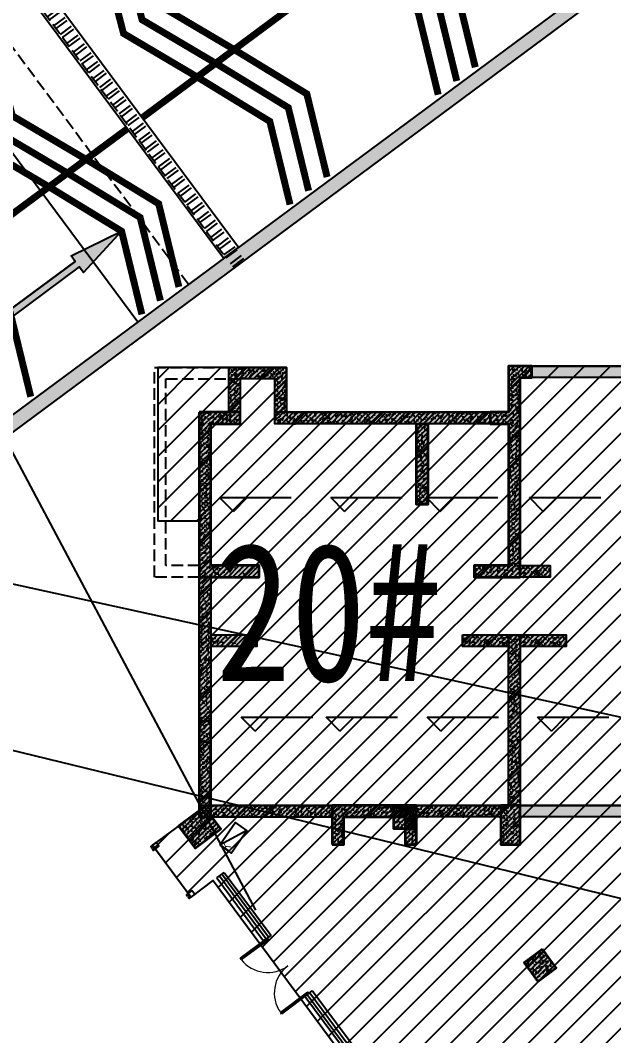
# Model space of a CAD drawing. Extents: x -1338203 to 1886333, y -783476 to 1038610.
# Drawn here: x 527922 to 540789, y 228924 to 250949 of the extents above; entities that cross this region are included whole.
import ezdxf
from ezdxf.enums import TextEntityAlignment as Align

# ---------------------------------------------------------------- set-up
doc = ezdxf.new("R2010")
doc.units = 0
doc.header["$LTSCALE"] = 1000
doc.header["$MEASUREMENT"] = 0
doc.linetypes.add('A-001-平面参照B1$0$A-001-平面参照B1$0$DASH', pattern=[0.35, 0.25, -0.1])
doc.linetypes.add('A-20-平面B1$0$DASH', pattern=[0.35, 0.25, -0.1])
doc.layers.add('A-001-主楼组合参照B1$0$0A-X-AREA', color=6, linetype='Continuous', plot=False)
doc.layers.add('AAD-A-PROOF', color=30, linetype='Continuous', plot=False)
for name, color, linetype in [('A-001-平面参照B1$0$$AUDIT-BAD-LAYER', 7, 'Continuous'), ('A-001-平面参照B1$0$0G-NOTE', 4, 'Continuous'), ('A-001-平面参照B1$0$A-001-平面参照B1$0$0A-DETL-DAS', 9, 'A-001-平面参照B1$0$A-001-平面参照B1$0$DASH'), ('A-001-平面参照B1$0$A-001-平面参照B1$0$A001-消防道路与扑救场地参照$0$0A-DETL-HATH', 8, 'Continuous'), ('A-001-平面参照B1$0$A-001-平面参照B1$0$A001-消防道路与扑救场地参照$0$A-001-平面B1$0$0A-P-ROOF-DRAN', 190, 'Continuous'), ('A-19-平面B1$0$0A-DETL-THREAD', 3, 'Continuous'), ('A-20-平面B1$0$0A-A-SYMB-ELEV', 150, 'Continuous'), ('A-20-平面B1$0$0A-O-EQPM', 215, 'Continuous'), ('A-20-平面B1$0$0A-S-WALL-FINI', 5, 'Continuous'), ('A-20-平面B1$0$0A-S-WALL-STONE', 30, 'Continuous'), ('A-20-平面B1$0$WALL', 254, 'Continuous'), ('A-20-平面B1$0$WINDOW', 4, 'Continuous'), ('S001地下一墙柱$0$S001地下一墙柱$0$0S-CW-HATCH', 251, 'Continuous'), ('S001地下一墙柱$0$S001地下一墙柱$0$0S-CW-HATCH-UP', 251, 'Continuous'), ('S001地下一墙柱$0$S001地下一墙柱$0$0S-CW-LINE', 72, 'Continuous'), ('S20柱墙B1_1$0$0S-CC-LINE', 52, 'Continuous'), ('S20柱墙B1_1$0$0S-CW-HATCH', 251, 'Continuous'), ('S20柱墙B1_1$0$0S-CW-HATCH-UP', 251, 'Continuous'), ('S20柱墙B1_1$0$0S-CW-LINE', 72, 'Continuous'), ('地面指向箭头', 7, 'Continuous'), ('坡道线', 7, 'Continuous')]:
    doc.layers.add(name, color=color, linetype=linetype)
doc.styles.add('A-001-平面参照B1$0$AAD-HT', font='simhei.ttf', dxfattribs={"width": 0.6})
doc.styles.add('A-20-平面B1$0$AAD-TXT', font='aad-txt.shx', dxfattribs={"width": 0.7, "bigfont": 'aad-hztxt.shx'})
pattern_1 = [(45, (-537701.02, -383122.39), (-53.033009, 53.033009), []), (50, (-537701.02, -383122.39), (215.178055, -18.82564), [22.5, -247.5]), (355, (-537701.02, -383122.39), (-41.6254, 225.65764), [18, -198]), (100.4514, (-537683.09, -383123.96), (173.552815, 206.83186), [19.12206, -210.34263]), (46.1842, (-537701.02, -383062.4), (320.17231, -49.6557), [33.75, -371.25]), (96.6356, (-537674.34, -383066.53), (280.39881, 292.23536), [28.68309, -315.5139]), (351.1842, (-537701.02, -383062.4), (280.39858, 292.23558), [27, -297]), (21, (-537671.02, -383077.39), (179.072116, -120.785667), [22.5, -247.5]), (326, (-537671.02, -383077.39), (72.9946, 217.54501), [18, -198]), (71.4514, (-537656.1, -383087.45), (252.06679, 96.75915), [19.12206, -210.34263]), (37.5, (-537701.02, -383122.39), (3.647957, 99.868156), [0, -195.6, 0, -201, 0, -198.75]), (7.5, (-537701.02, -383122.39), (78.920861, 118.323514), [0, -114.6, 0, -191.1, 0, -75.75]), (327.5, (-537767.92, -383122.39), (160.146731, -6.766462), [0, -75, 0, -234, 0, -310.5]), (317.5, (-537797.92, -383122.39), (174.95585, 30.031495), [0, -97.5, 0, -155.4, 0, -220.5])]
pattern_2 = [(45, (-3344258, -271025.844), (-53.0330086, 53.0330086), []), (50, (-3344258, -271025.84), (215.178055, -18.8256405), [22.5, -247.5]), (355, (-3344258, -271025.84), (-41.6254, 225.65764), [18, -198]), (100.4514, (-3344240.07, -271027.41), (173.552815, 206.831863), [19.122057, -210.342634]), (46.1842, (-3344258, -270965.84), (320.172315, -49.655704), [33.75, -371.25]), (96.6356, (-3344231.32, -270969.98), (280.398812, 292.23536), [28.683086, -315.5139]), (351.1842, (-3344258, -270965.84), (280.398584, 292.23558), [27, -297]), (21, (-3344228, -270980.84), (179.072116, -120.785667), [22.5, -247.5]), (326, (-3344228, -270980.84), (72.9946, 217.545014), [18, -198]), (71.4514, (-3344213.08, -270990.9), (252.066789, 96.759149), [19.122057, -210.342634]), (37.5, (-3344258, -271025.844), (3.6479566, 99.8681561), [0, -195.6, 0, -201, 0, -198.75]), (7.5, (-3344258, -271025.84), (78.9208612, 118.3235136), [0, -114.6, 0, -191.1, 0, -75.75]), (327.5, (-3344324.9, -271025.84), (160.1467309, -6.7664615), [0, -75, 0, -234, 0, -310.5]), (317.5, (-3344354.9, -271025.84), (174.955851, 30.0314947), [0, -97.5, 0, -155.4, 0, -220.5])]
pattern_3 = [(45, (-3550483.79, -272173.845), (-53.0330086, 53.0330086), []), (50, (-3550483.79, -272173.84), (215.178055, -18.8256405), [22.5, -247.5]), (355, (-3550483.79, -272173.84), (-41.6254, 225.65764), [18, -198]), (100.4514, (-3550465.86, -272175.41), (173.552815, 206.831863), [19.122057, -210.342634]), (46.1842, (-3550483.8, -272113.84), (320.172315, -49.655704), [33.75, -371.25]), (96.6356, (-3550457.1, -272117.98), (280.398812, 292.23536), [28.683086, -315.5139]), (351.1842, (-3550483.8, -272113.84), (280.398584, 292.23558), [27, -297]), (21, (-3550453.79, -272128.84), (179.072116, -120.785667), [22.5, -247.5]), (326, (-3550453.79, -272128.84), (72.9946, 217.545014), [18, -198]), (71.4514, (-3550438.86, -272138.9), (252.066789, 96.759149), [19.122057, -210.342634]), (37.5, (-3550483.79, -272173.845), (3.6479566, 99.8681561), [0, -195.6, 0, -201, 0, -198.75]), (7.5, (-3550483.79, -272173.84), (78.9208612, 118.3235136), [0, -114.6, 0, -191.1, 0, -75.75]), (327.5, (-3550550.69, -272173.845), (160.1467309, -6.7664615), [0, -75, 0, -234, 0, -310.5]), (317.5, (-3550580.69, -272173.84), (174.955851, 30.0314947), [0, -97.5, 0, -155.4, 0, -220.5])]
pattern_4 = [(45, (766365.37, 306889.07), (-280.633, 280.633), [])]

# ---------------------------------------------------------------- blocks, each defined once
blk = doc.blocks.new('A-001-平面参照B1')
at = {"layer": 'A-001-平面参照B1$0$A-001-平面参照B1$0$A001-消防道路与扑救场地参照$0$0A-DETL-HATH'}
h = blk.add_hatch(dxfattribs=at)
h.set_pattern_fill('ANSI32', color=256, scale=50, angle=351.5553)
h.set_pattern_definition([(36.55535, (-1032845.2, -724640.09), (-141.827026, 191.281495), []), (36.55535, (-1032734.16, -724656.57), (-141.827026, 191.281495), [])])
h.paths.add_polyline_path([(-238343, -55210), (-238102, -55031), (-233576, -61136), (-233817, -61315)])
at = {"layer": 'A-001-平面参照B1$0$$AUDIT-BAD-LAYER'}
blk.add_line((-240055, -56875), (-235897, -62482), dxfattribs=at)
at = {"layer": 'A-001-平面参照B1$0$A-001-平面参照B1$0$0A-DETL-DAS'}
for points in [[(-238155, -55463), (-233996, -61072)], [(-234799, -61668), (-238958, -56060)]]:
    blk.add_lwpolyline(points, dxfattribs=at)
at = {"layer": 'A-001-平面参照B1$0$A-001-平面参照B1$0$A001-消防道路与扑救场地参照$0$A-001-平面B1$0$0A-P-ROOF-DRAN'}
blk.add_lwpolyline([(-234036, -61102), (-238195, -55493), (-237874, -55254), (-233715, -60864)], close=True, dxfattribs=at)
at = {"layer": 'A-001-平面参照B1$0$0G-NOTE', "style": 'A-001-平面参照B1$0$AAD-HT', "width": 0.8}
blk.add_text('20#', height=3000, rotation=0, dxfattribs=at).set_placement((-234212, -68773), align=Align.MIDDLE_LEFT)
blk = doc.blocks.new('S20柱墙B1_1')
at = {"layer": 'S20柱墙B1_1$0$0S-CW-HATCH'}
h = blk.add_hatch(color=256, dxfattribs=at)
h.dxf.hatch_style = 1
h.paths.add_polyline_path([(-15660, 3490), (-15660, 4460), (-14410, 4460), (-14410, 3490), (-14660, 3490), (-14660, 4210), (-15410, 4210), (-15410, 3490)])
h = blk.add_hatch(color=256, dxfattribs=at)
h.dxf.hatch_style = 1
h.paths.add_polyline_path([(-9990, 3240), (-9590, 3240), (-9590, 160), (-10340, 160), (-10340, -90), (-9340, -90), (-9340, 3400), (-9340, 4240), (-9090, 4240), (-9090, 4490), (-9590, 4490), (-9590, 3490), (-9990, 3490)])
h = blk.add_hatch(color=256, dxfattribs=at)
h.dxf.hatch_style = 1
h.paths.add_polyline_path([(-9090, 4490), (-3500, 4490), (-3500, 4240), (-9090, 4240)])
h = blk.add_hatch(color=256, dxfattribs=at)
h.dxf.hatch_style = 1
h.paths.add_polyline_path([(-16300, 3490), (-16300, -90), (-15000, -90), (-15000, 160), (-16050, 160), (-16050, 3240), (-15410, 3240), (-15410, 3490)])
h = blk.add_hatch(color=256, dxfattribs=at)
h.dxf.hatch_style = 1
h.paths.add_polyline_path([(-14660, 3490), (-9990, 3490), (-9990, 3240), (-14660, 3240)])
h = blk.add_hatch(color=256, dxfattribs=at)
h.dxf.hatch_style = 1
h.paths.add_polyline_path([(-11590, 3240), (-11340, 3240), (-11340, 1490), (-11590, 1490)])
h = blk.add_hatch(color=256, dxfattribs=at)
h.dxf.hatch_style = 1
h.paths.add_polyline_path([(-9340, 160), (-8690, 160), (-8690, -90), (-9340, -90)])
h = blk.add_hatch(color=256, dxfattribs=at)
h.dxf.hatch_style = 1
h.paths.add_polyline_path([(-16300, -90), (-16050, -90), (-16050, -3210), (-16300, -3210)])
h = blk.add_hatch(color=256, dxfattribs=at)
h.dxf.hatch_style = 1
h.paths.add_polyline_path([(-16050, -1340), (-15050, -1340), (-15050, -1590), (-16050, -1590)])
h = blk.add_hatch(color=256, dxfattribs=at)
h.dxf.hatch_style = 1
h.paths.add_polyline_path([(-10590, -1340), (-9590, -1340), (-9590, -1590), (-10590, -1590)])
h = blk.add_hatch(color=256, dxfattribs=at)
h.dxf.hatch_style = 1
h.paths.add_polyline_path([(-9590, -1340), (-9340, -1340), (-9340, -5040), (-9590, -5040)])
h = blk.add_hatch(color=256, dxfattribs=at)
h.dxf.hatch_style = 1
h.paths.add_polyline_path([(-9340, -1340), (-8340, -1340), (-8340, -1590), (-9340, -1590)])
h = blk.add_hatch(color=256, dxfattribs=at)
h.dxf.hatch_style = 1
h.paths.add_polyline_path([(-16050, -5290), (-16050, -3210), (-16300, -3210), (-16300, -5290)])
h = blk.add_hatch(color=256, dxfattribs=at)
h.dxf.hatch_style = 1
h.paths.add_polyline_path([(-13415, -5040), (-16050, -5040), (-16050, -5290), (-13415, -5290)])
h = blk.add_hatch(color=256, dxfattribs=at)
h.dxf.hatch_style = 1
h.paths.add_polyline_path([(-13415, -5890), (-13165, -5890), (-13165, -5290), (-12500, -5290), (-11835, -5290), (-11835, -5890), (-11585, -5890), (-11585, -5040), (-12500, -5040), (-13415, -5040)])
h = blk.add_hatch(color=256, dxfattribs=at)
h.dxf.hatch_style = 1
h.paths.add_polyline_path([(-11585, -5040), (-12085, -5040), (-12085, -5540), (-11585, -5540)])
h = blk.add_hatch(color=256, dxfattribs=at)
h.dxf.hatch_style = 1
h.paths.add_polyline_path([(-11585, -5040), (-9760, -5040), (-9760, -5290), (-11585, -5290)])
h = blk.add_hatch(color=256, dxfattribs=at)
h.dxf.hatch_style = 1
h.paths.add_polyline_path([(-9340, -5040), (-9760, -5040), (-9760, -5890), (-9340, -5890)])
h = blk.add_hatch(color=256, dxfattribs=at)
h.dxf.hatch_style = 1
h.paths.add_polyline_path([(-9340, -5040), (-3840, -5040), (-3840, -5290), (-9340, -5290)])
h = blk.add_hatch(color=256, dxfattribs=at)
h.dxf.hatch_style = 1
h.paths.add_polyline_path([(-16186, -5070), (-16748, -5487), (-16391, -5969), (-15829, -5552)])
h = blk.add_hatch(color=256, dxfattribs=at)
h.dxf.hatch_style = 1
h.paths.add_polyline_path([(-8855, -8158), (-9256, -8456), (-8959, -8857), (-8557, -8560)])
at = {"layer": 'S20柱墙B1_1$0$0S-CW-HATCH-UP'}
h = blk.add_hatch(dxfattribs=at)
h.set_pattern_fill('钢筋混凝土', color=256, scale=30)
h.set_pattern_definition([(45, (-2635200.15, -271025.844), (-53.0330086, 53.0330086), []), (50, (-2635200.15, -271025.84), (215.178055, -18.82564), [22.5, -247.5]), (355, (-2635200.15, -271025.84), (-41.6254, 225.65764), [18, -198]), (100.4514, (-2635182.22, -271027.41), (173.552815, 206.831863), [19.122057, -210.342634]), (46.1842, (-2635200.15, -270965.84), (320.172315, -49.655704), [33.75, -371.25]), (96.6356, (-2635173.47, -270969.98), (280.39881, 292.23536), [28.683086, -315.5139]), (351.1842, (-2635200.15, -270965.84), (280.398584, 292.23558), [27, -297]), (21, (-2635170.15, -270980.84), (179.072116, -120.785667), [22.5, -247.5]), (326, (-2635170.15, -270980.84), (72.9946, 217.545014), [18, -198]), (71.4514, (-2635155.23, -270990.9), (252.066789, 96.759149), [19.122057, -210.342634]), (37.5, (-2635200.15, -271025.844), (3.6479566, 99.8681561), [0, -195.6, 0, -201, 0, -198.75]), (7.5, (-2635200.15, -271025.84), (78.9208612, 118.3235136), [0, -114.6, 0, -191.1, 0, -75.75]), (327.5, (-2635267.05, -271025.84), (160.1467309, -6.7664615), [0, -75, 0, -234, 0, -310.5]), (317.5, (-2635297.05, -271025.84), (174.955851, 30.031495), [0, -97.5, 0, -155.4, 0, -220.5])])
h.paths.add_polyline_path([(-15660, 3490), (-15660, 4460), (-14410, 4460), (-14410, 3490), (-14660, 3490), (-14660, 4210), (-15410, 4210), (-15410, 3490)])
h = blk.add_hatch(dxfattribs=at)
h.set_pattern_fill('钢筋混凝土', color=256, scale=30)
h.set_pattern_definition([(45, (-586835.16, -495521.72), (-53.0330086, 53.0330086), []), (50, (-586835.16, -495521.72), (215.178055, -18.82564), [22.5, -247.5]), (355, (-586835.16, -495521.72), (-41.6254, 225.65764), [18, -198]), (100.4514, (-586817.23, -495523.3), (173.552815, 206.83186), [19.12206, -210.342634]), (46.1842, (-586835.16, -495461.72), (320.17231, -49.6557), [33.75, -371.25]), (96.6356, (-586808.48, -495465.86), (280.39881, 292.23536), [28.68309, -315.5139]), (351.1842, (-586835.16, -495461.72), (280.39858, 292.23558), [27, -297]), (21, (-586805.16, -495476.72), (179.072116, -120.785667), [22.5, -247.5]), (326, (-586805.16, -495476.72), (72.9946, 217.545014), [18, -198]), (71.4514, (-586790.24, -495486.79), (252.06679, 96.75915), [19.12206, -210.342634]), (37.5, (-586835.16, -495521.72), (3.6479566, 99.868156), [0, -195.6, 0, -201, 0, -198.75]), (7.5, (-586835.16, -495521.72), (78.920861, 118.323514), [0, -114.6, 0, -191.1, 0, -75.75]), (327.5, (-586902.06, -495521.72), (160.146731, -6.7664615), [0, -75, 0, -234, 0, -310.5]), (317.5, (-586932.06, -495521.72), (174.95585, 30.031495), [0, -97.5, 0, -155.4, 0, -220.5])])
h.paths.add_polyline_path([(-9990, 3240), (-9590, 3240), (-9590, 160), (-10340, 160), (-10340, -90), (-9340, -90), (-9340, 3400), (-9340, 4240), (-9090, 4240), (-9090, 4490), (-9590, 4490), (-9590, 3490), (-9990, 3490)])
h = blk.add_hatch(dxfattribs=at)
h.set_pattern_fill('钢筋混凝土', color=256, scale=30)
h.set_pattern_definition(pattern_2)
h.paths.add_polyline_path([(-9090, 4490), (-3500, 4490), (-3500, 4240), (-9090, 4240)])
h = blk.add_hatch(dxfattribs=at)
h.set_pattern_fill('钢筋混凝土', color=256, scale=30)
h.set_pattern_definition(pattern_1)
h.paths.add_polyline_path([(-16300, 3490), (-16300, -90), (-15000, -90), (-15000, 160), (-16050, 160), (-16050, 3240), (-15410, 3240), (-15410, 3490)])
h = blk.add_hatch(dxfattribs=at)
h.set_pattern_fill('钢筋混凝土', color=256, scale=30)
h.set_pattern_definition(pattern_2)
h.paths.add_polyline_path([(-14660, 3490), (-9990, 3490), (-9990, 3240), (-14660, 3240)])
h = blk.add_hatch(dxfattribs=at)
h.set_pattern_fill('钢筋混凝土', color=256, scale=30)
h.set_pattern_definition([(45, (0, 0), (-53.033, 53.033), []), (50, (0, 0), (215.178, -18.8256), [22.5, -247.5]), (355, (0, 0), (-41.6254, 225.6576), [18, -198]), (100.4514, (17.93, -1.57), (173.5528, 206.832), [19.122, -210.3426]), (46.1842, (0, 60), (320.1723, -49.6557), [33.75, -371.25]), (96.6356, (26.68, 55.86), (280.399, 292.235), [28.683, -315.514]), (351.1842, (0, 60), (280.399, 292.236), [27, -297]), (21, (30, 45), (179.072, -120.7857), [22.5, -247.5]), (326, (30, 45), (72.9946, 217.545), [18, -198]), (71.4514, (44.92, 34.93), (252.0668, 96.759), [19.122, -210.3426]), (37.5, (0, 0), (3.64796, 99.86816), [0, -195.6, 0, -201, 0, -198.75]), (7.5, (0, 0), (78.9209, 118.3235), [0, -114.6, 0, -191.1, 0, -75.75]), (327.5, (-66.9, 0), (160.14673, -6.76646), [0, -75, 0, -234, 0, -310.5]), (317.5, (-96.9, 0), (174.9559, 30.0315), [0, -97.5, 0, -155.4, 0, -220.5])])
h.paths.add_polyline_path([(-11590, 3240), (-11340, 3240), (-11340, 1490), (-11590, 1490)])
h = blk.add_hatch(dxfattribs=at)
h.set_pattern_fill('钢筋混凝土', color=256, scale=30)
h.set_pattern_definition([(45, (-3342163.15, -265825.844), (-53.0330086, 53.0330086), []), (50, (-3342163.15, -265825.84), (215.178055, -18.8256405), [22.5, -247.5]), (355, (-3342163.15, -265825.84), (-41.6254, 225.65764), [18, -198]), (100.4514, (-3342145.22, -265827.41), (173.552815, 206.831863), [19.122057, -210.342634]), (46.1842, (-3342163.15, -265765.84), (320.172315, -49.655704), [33.75, -371.25]), (96.6356, (-3342136.47, -265769.98), (280.398812, 292.23536), [28.683086, -315.5139]), (351.1842, (-3342163.15, -265765.84), (280.398584, 292.23558), [27, -297]), (21, (-3342133.15, -265780.84), (179.072116, -120.785667), [22.5, -247.5]), (326, (-3342133.15, -265780.84), (72.9946, 217.545014), [18, -198]), (71.4514, (-3342118.23, -265790.9), (252.066789, 96.759149), [19.122057, -210.342634]), (37.5, (-3342163.15, -265825.844), (3.6479566, 99.8681561), [0, -195.6, 0, -201, 0, -198.75]), (7.5, (-3342163.15, -265825.84), (78.9208612, 118.3235136), [0, -114.6, 0, -191.1, 0, -75.75]), (327.5, (-3342230.05, -265825.84), (160.1467309, -6.7664615), [0, -75, 0, -234, 0, -310.5]), (317.5, (-3342260.05, -265825.84), (174.955851, 30.0314947), [0, -97.5, 0, -155.4, 0, -220.5])])
h.paths.add_polyline_path([(-9340, 160), (-8690, 160), (-8690, -90), (-9340, -90)])
h = blk.add_hatch(dxfattribs=at)
h.set_pattern_fill('钢筋混凝土', color=256, scale=30)
h.set_pattern_definition(pattern_2)
h.paths.add_polyline_path([(-16300, -90), (-16050, -90), (-16050, -3210), (-16300, -3210)])
h = blk.add_hatch(dxfattribs=at)
h.set_pattern_fill('钢筋混凝土', color=256, scale=30)
h.set_pattern_definition([(45, (-3348723, -267325.844), (-53.0330086, 53.0330086), []), (50, (-3348723, -267325.84), (215.178055, -18.8256405), [22.5, -247.5]), (355, (-3348723, -267325.84), (-41.6254, 225.65764), [18, -198]), (100.4514, (-3348705.07, -267327.41), (173.552815, 206.831863), [19.122057, -210.342634]), (46.1842, (-3348723, -267265.84), (320.172315, -49.655704), [33.75, -371.25]), (96.6356, (-3348696.32, -267269.98), (280.398812, 292.23536), [28.683086, -315.5139]), (351.1842, (-3348723, -267265.84), (280.398584, 292.23558), [27, -297]), (21, (-3348693, -267280.84), (179.072116, -120.785667), [22.5, -247.5]), (326, (-3348693, -267280.84), (72.9946, 217.545014), [18, -198]), (71.4514, (-3348678.08, -267290.9), (252.066789, 96.759149), [19.122057, -210.342634]), (37.5, (-3348723, -267325.844), (3.6479566, 99.8681561), [0, -195.6, 0, -201, 0, -198.75]), (7.5, (-3348723, -267325.84), (78.9208612, 118.3235136), [0, -114.6, 0, -191.1, 0, -75.75]), (327.5, (-3348789.9, -267325.84), (160.1467309, -6.7664615), [0, -75, 0, -234, 0, -310.5]), (317.5, (-3348819.9, -267325.84), (174.955851, 30.0314947), [0, -97.5, 0, -155.4, 0, -220.5])])
h.paths.add_polyline_path([(-16050, -1340), (-15050, -1340), (-15050, -1590), (-16050, -1590)])
h = blk.add_hatch(dxfattribs=at)
h.set_pattern_fill('钢筋混凝土', color=256, scale=30)
h.set_pattern_definition([(45, (-3343263, -267325.844), (-53.0330086, 53.0330086), []), (50, (-3343263, -267325.84), (215.178055, -18.8256405), [22.5, -247.5]), (355, (-3343263, -267325.84), (-41.6254, 225.65764), [18, -198]), (100.4514, (-3343245.07, -267327.41), (173.552815, 206.831863), [19.122057, -210.342634]), (46.1842, (-3343263, -267265.84), (320.172315, -49.655704), [33.75, -371.25]), (96.6356, (-3343236.32, -267269.98), (280.398812, 292.23536), [28.683086, -315.5139]), (351.1842, (-3343263, -267265.84), (280.398584, 292.23558), [27, -297]), (21, (-3343233, -267280.84), (179.072116, -120.785667), [22.5, -247.5]), (326, (-3343233, -267280.84), (72.9946, 217.545014), [18, -198]), (71.4514, (-3343218.08, -267290.9), (252.066789, 96.759149), [19.122057, -210.342634]), (37.5, (-3343263, -267325.844), (3.6479566, 99.8681561), [0, -195.6, 0, -201, 0, -198.75]), (7.5, (-3343263, -267325.84), (78.9208612, 118.3235136), [0, -114.6, 0, -191.1, 0, -75.75]), (327.5, (-3343329.9, -267325.84), (160.1467309, -6.7664615), [0, -75, 0, -234, 0, -310.5]), (317.5, (-3343359.9, -267325.84), (174.955851, 30.0314947), [0, -97.5, 0, -155.4, 0, -220.5])])
h.paths.add_polyline_path([(-10590, -1340), (-9590, -1340), (-9590, -1590), (-10590, -1590)])
h = blk.add_hatch(dxfattribs=at)
h.set_pattern_fill('钢筋混凝土', color=256, scale=30)
h.set_pattern_definition([(45, (-3550483.79, -272173.845), (-53.0330086, 53.0330086), []), (50, (-3550483.79, -272173.84), (215.178055, -18.8256405), [22.5, -247.5]), (355, (-3550483.79, -272173.84), (-41.6254, 225.65764), [18, -198]), (100.4514, (-3550465.86, -272175.41), (173.552815, 206.831863), [19.122057, -210.342634]), (46.1842, (-3550483.8, -272113.84), (320.172315, -49.655704), [33.75, -371.25]), (96.6356, (-3550457.1, -272117.98), (280.398812, 292.23536), [28.683086, -315.5139]), (351.1842, (-3550483.8, -272113.84), (280.398584, 292.23558), [27, -297]), (21, (-3550453.79, -272128.84), (179.072116, -120.785667), [22.5, -247.5]), (326, (-3550453.79, -272128.84), (72.9946, 217.545014), [18, -198]), (71.4514, (-3550438.86, -272138.9), (252.066789, 96.759149), [19.122057, -210.342634]), (37.5, (-3550483.79, -272173.845), (3.6479566, 99.8681561), [0, -195.6, 0, -201, 0, -198.75]), (7.5, (-3550483.79, -272173.84), (78.9208612, 118.3235136), [0, -114.6, 0, -191.1, 0, -75.75]), (327.5, (-3550550.69, -272173.845), (160.1467309, -6.7664615), [0, -75, 0, -234, 0, -310.5]), (317.5, (-3550580.69, -272173.84), (174.955851, 30.0314947), [0, -97.5, 0, -155.4, 0, -220.5])])
h.paths.add_polyline_path([(-9590, -1340), (-9340, -1340), (-9340, -5040), (-9590, -5040)])
h = blk.add_hatch(dxfattribs=at)
h.set_pattern_fill('钢筋混凝土', color=256, scale=30)
h.set_pattern_definition([(45, (-3342163.15, -267325.844), (-53.0330086, 53.0330086), []), (50, (-3342163.15, -267325.84), (215.178055, -18.8256405), [22.5, -247.5]), (355, (-3342163.15, -267325.84), (-41.6254, 225.65764), [18, -198]), (100.4514, (-3342145.22, -267327.41), (173.552815, 206.831863), [19.122057, -210.342634]), (46.1842, (-3342163.15, -267265.84), (320.172315, -49.655704), [33.75, -371.25]), (96.6356, (-3342136.47, -267269.98), (280.398812, 292.23536), [28.683086, -315.5139]), (351.1842, (-3342163.15, -267265.84), (280.398584, 292.23558), [27, -297]), (21, (-3342133.15, -267280.84), (179.072116, -120.785667), [22.5, -247.5]), (326, (-3342133.15, -267280.84), (72.9946, 217.545014), [18, -198]), (71.4514, (-3342118.23, -267290.9), (252.066789, 96.759149), [19.122057, -210.342634]), (37.5, (-3342163.15, -267325.844), (3.6479566, 99.8681561), [0, -195.6, 0, -201, 0, -198.75]), (7.5, (-3342163.15, -267325.84), (78.9208612, 118.3235136), [0, -114.6, 0, -191.1, 0, -75.75]), (327.5, (-3342230.05, -267325.84), (160.1467309, -6.7664615), [0, -75, 0, -234, 0, -310.5]), (317.5, (-3342260.05, -267325.84), (174.955851, 30.0314947), [0, -97.5, 0, -155.4, 0, -220.5])])
h.paths.add_polyline_path([(-9340, -1340), (-8340, -1340), (-8340, -1590), (-9340, -1590)])
h = blk.add_hatch(dxfattribs=at)
h.set_pattern_fill('钢筋混凝土', color=256, scale=30)
h.set_pattern_definition(pattern_1)
h.paths.add_polyline_path([(-16050, -5290), (-16050, -3210), (-16300, -3210), (-16300, -5290)])
h = blk.add_hatch(dxfattribs=at)
h.set_pattern_fill('钢筋混凝土', color=256, scale=30)
h.set_pattern_definition(pattern_2)
h.paths.add_polyline_path([(-13415, -5040), (-16050, -5040), (-16050, -5290), (-13415, -5290)])
h = blk.add_hatch(dxfattribs=at)
h.set_pattern_fill('钢筋混凝土', color=256, scale=30)
h.set_pattern_definition(pattern_1)
h.paths.add_polyline_path([(-13415, -5890), (-13165, -5890), (-13165, -5290), (-12500, -5290), (-11835, -5290), (-11835, -5890), (-11585, -5890), (-11585, -5040), (-12500, -5040), (-13415, -5040)])
h = blk.add_hatch(dxfattribs=at)
h.set_pattern_fill('钢筋混凝土', color=256, scale=30)
h.set_pattern_definition([(45, (-3550447.79, -272173.845), (-53.0330086, 53.0330086), []), (50, (-3550447.79, -272173.84), (215.178055, -18.8256405), [22.5, -247.5]), (355, (-3550447.79, -272173.84), (-41.6254, 225.65764), [18, -198]), (100.4514, (-3550429.86, -272175.41), (173.552815, 206.831863), [19.122057, -210.342634]), (46.1842, (-3550447.8, -272113.84), (320.172315, -49.655704), [33.75, -371.25]), (96.6356, (-3550421.1, -272117.98), (280.398812, 292.23536), [28.683086, -315.5139]), (351.1842, (-3550447.8, -272113.84), (280.398584, 292.23558), [27, -297]), (21, (-3550417.79, -272128.84), (179.072116, -120.785667), [22.5, -247.5]), (326, (-3550417.79, -272128.84), (72.9946, 217.545014), [18, -198]), (71.4514, (-3550402.86, -272138.9), (252.066789, 96.759149), [19.122057, -210.342634]), (37.5, (-3550447.79, -272173.845), (3.6479566, 99.8681561), [0, -195.6, 0, -201, 0, -198.75]), (7.5, (-3550447.79, -272173.84), (78.9208612, 118.3235136), [0, -114.6, 0, -191.1, 0, -75.75]), (327.5, (-3550514.69, -272173.845), (160.1467309, -6.7664615), [0, -75, 0, -234, 0, -310.5]), (317.5, (-3550544.69, -272173.84), (174.955851, 30.0314947), [0, -97.5, 0, -155.4, 0, -220.5])])
h.paths.add_polyline_path([(-11585, -5040), (-12085, -5040), (-12085, -5540), (-11585, -5540)])
h = blk.add_hatch(dxfattribs=at)
h.set_pattern_fill('钢筋混凝土', color=256, scale=30)
h.set_pattern_definition(pattern_2)
h.paths.add_polyline_path([(-11585, -5040), (-9760, -5040), (-9760, -5290), (-11585, -5290)])
h = blk.add_hatch(dxfattribs=at)
h.set_pattern_fill('钢筋混凝土', color=256, scale=30)
h.set_pattern_definition([(45, (0, 0), (-53.033, 53.033), []), (50, (0, 0), (215.178, -18.8256), [22.5, -247.5]), (355, (0, 0), (-41.6254, 225.6576), [18, -198]), (100.4514, (17.93, -1.57), (173.553, 206.832), [19.122, -210.3426]), (46.1842, (0, 60), (320.1723, -49.656), [33.75, -371.25]), (96.6356, (26.68, 55.86), (280.399, 292.235), [28.683, -315.514]), (351.1842, (0, 60), (280.399, 292.236), [27, -297]), (21, (30, 45), (179.072, -120.7857), [22.5, -247.5]), (326, (30, 45), (72.9946, 217.545), [18, -198]), (71.4514, (44.92, 34.93), (252.0668, 96.759), [19.122, -210.3426]), (37.5, (0, 0), (3.64796, 99.86816), [0, -195.6, 0, -201, 0, -198.75]), (7.5, (0, 0), (78.9209, 118.3235), [0, -114.6, 0, -191.1, 0, -75.75]), (327.5, (-66.9, 0), (160.14673, -6.76646), [0, -75, 0, -234, 0, -310.5]), (317.5, (-96.9, 0), (174.9559, 30.0315), [0, -97.5, 0, -155.4, 0, -220.5])])
h.paths.add_polyline_path([(-9340, -5040), (-9760, -5040), (-9760, -5890), (-9340, -5890)])
h = blk.add_hatch(dxfattribs=at)
h.set_pattern_fill('钢筋混凝土', color=256, scale=30)
h.set_pattern_definition(pattern_2)
h.paths.add_polyline_path([(-9340, -5040), (-3840, -5040), (-3840, -5290), (-9340, -5290)])
h = blk.add_hatch(dxfattribs=at)
h.set_pattern_fill('钢筋混凝土', color=256, scale=30)
h.set_pattern_definition(pattern_3)
h.paths.add_polyline_path([(-16186, -5070), (-16748, -5487), (-16391, -5969), (-15829, -5552)])
h = blk.add_hatch(dxfattribs=at)
h.set_pattern_fill('钢筋混凝土', color=256, scale=30)
h.set_pattern_definition(pattern_3)
h.paths.add_polyline_path([(-8855, -8158), (-9256, -8456), (-8959, -8857), (-8557, -8560)])
at = {"layer": 'S20柱墙B1_1$0$0S-CC-LINE', "lineweight": 35}
for points in [[(-11585, -5040), (-12085, -5040), (-12085, -5540), (-11585, -5540)], [(-9340, -5040), (-9760, -5040), (-9760, -5890), (-9340, -5890)], [(-16186, -5070), (-16748, -5487), (-16391, -5969), (-15829, -5552)], [(-8855, -8158), (-9256, -8456), (-8959, -8857), (-8557, -8560)]]:
    blk.add_lwpolyline(points, close=True, dxfattribs=at)
at = {"layer": 'S20柱墙B1_1$0$0S-CW-LINE', "flags": 128}
blk.add_lwpolyline([(-15660, 3490), (-15660, 4460), (-14410, 4460), (-14410, 3490), (-14660, 3490), (-14660, 4210), (-15410, 4210), (-15410, 3490)], close=True, dxfattribs=at)
at = {"layer": 'S20柱墙B1_1$0$0S-CW-LINE', "lineweight": 35}
for points in [[(-9990, 3240), (-9590, 3240), (-9590, 160), (-10340, 160), (-10340, -90), (-9340, -90), (-9340, 3400), (-9340, 4240), (-9090, 4240), (-9090, 4490), (-9590, 4490), (-9590, 3490), (-9990, 3490)], [(-16300, 3490), (-16300, -90), (-15000, -90), (-15000, 160), (-16050, 160), (-16050, 3240), (-15410, 3240), (-15410, 3490)], [(-11590, 3240), (-11340, 3240), (-11340, 1490), (-11590, 1490)], [(-16050, -5290), (-16050, -3210), (-16300, -3210), (-16300, -5290)], [(-13415, -5890), (-13165, -5890), (-13165, -5290), (-12500, -5290), (-11835, -5290), (-11835, -5890), (-11585, -5890), (-11585, -5040), (-12500, -5040), (-13415, -5040)]]:
    blk.add_lwpolyline(points, close=True, dxfattribs=at)
at = {"layer": 'S20柱墙B1_1$0$0S-CW-LINE'}
for points in [[(-9090, 4490), (-3500, 4490), (-3500, 4240), (-9090, 4240)], [(-14660, 3490), (-9990, 3490), (-9990, 3240), (-14660, 3240)], [(-9340, 160), (-8690, 160), (-8690, -90), (-9340, -90)], [(-16300, -90), (-16050, -90), (-16050, -3210), (-16300, -3210)], [(-16050, -1340), (-15050, -1340), (-15050, -1590), (-16050, -1590)], [(-10590, -1340), (-9590, -1340), (-9590, -1590), (-10590, -1590)], [(-9590, -1340), (-9340, -1340), (-9340, -5040), (-9590, -5040)], [(-9340, -1340), (-8340, -1340), (-8340, -1590), (-9340, -1590)], [(-13415, -5040), (-16050, -5040), (-16050, -5290), (-13415, -5290)], [(-11585, -5040), (-9760, -5040), (-9760, -5290), (-11585, -5290)], [(-9340, -5040), (-3840, -5040), (-3840, -5290), (-9340, -5290)]]:
    blk.add_lwpolyline(points, close=True, dxfattribs=at)
blk = doc.blocks.new('S001地下一墙柱')
at = {"layer": 'S001地下一墙柱$0$S001地下一墙柱$0$0S-CW-HATCH', "ltscale": 0.002}
h = blk.add_hatch(color=256, dxfattribs=at)
h.dxf.hatch_style = 1
h.paths.add_polyline_path([(-239231, -64954), (-239050, -65198), (-223306, -53515), (-223309, -60170), (-223009, -60170), (-223009, -53289), (-220804, -51665), (-221430, -50821), (-221751, -51060), (-221304, -51662)])
at = {"layer": 'S001地下一墙柱$0$S001地下一墙柱$0$0S-CW-HATCH-UP', "ltscale": 0.002}
h = blk.add_hatch(dxfattribs=at)
h.set_pattern_fill('钢筋混凝土', color=256, scale=30)
h.set_pattern_definition([(45, (-766365.37, -306889.07), (-53.033009, 53.033009), []), (50, (-766365.37, -306889.07), (215.178055, -18.82564), [22.5, -247.5]), (355, (-766365.37, -306889.07), (-41.6254, 225.65764), [18, -198]), (100.4514, (-766347.44, -306890.64), (173.552815, 206.83186), [19.12206, -210.34263]), (46.1842, (-766365.37, -306829.07), (320.17231, -49.6557), [33.75, -371.25]), (96.6356, (-766338.7, -306833.2), (280.39881, 292.23536), [28.68309, -315.5139]), (351.1842, (-766365.37, -306829.07), (280.39858, 292.23558), [27, -297]), (21, (-766335.37, -306844.07), (179.072116, -120.785667), [22.5, -247.5]), (326, (-766335.37, -306844.07), (72.9946, 217.54501), [18, -198]), (71.4514, (-766320.44, -306854.14), (252.06679, 96.75915), [19.12206, -210.34263]), (37.5, (-766365.37, -306889.07), (3.647957, 99.868156), [0, -195.6, 0, -201, 0, -198.75]), (7.5, (-766365.37, -306889.07), (78.920861, 118.323514), [0, -114.6, 0, -191.1, 0, -75.75]), (327.5, (-766432.27, -306889.07), (160.146731, -6.766462), [0, -75, 0, -234, 0, -310.5]), (317.5, (-766462.27, -306889.07), (174.95585, 30.031495), [0, -97.5, 0, -155.4, 0, -220.5])])
h.paths.add_polyline_path([(-239231, -64954), (-239050, -65198), (-223306, -53515), (-223309, -60170), (-223009, -60170), (-223009, -53289), (-220804, -51665), (-221430, -50821), (-221751, -51060), (-221304, -51662)])
at = {"layer": 'S001地下一墙柱$0$S001地下一墙柱$0$0S-CW-LINE', "ltscale": 0.002}
blk.add_lwpolyline([(-239231, -64954), (-239050, -65198), (-223306, -53515), (-223309, -60170), (-223009, -60170), (-223009, -53289), (-220804, -51665), (-221430, -50821), (-221751, -51060), (-221304, -51662), (-239231, -64954)], dxfattribs=at)
at = {"ltscale": 0.002}
blk.add_blockref('S20柱墙B1_1', (-218264, -67930), dxfattribs=at)
blk = doc.blocks.new('直行')
at = {"layer": '地面指向箭头'}
blk.add_hatch(color=251, dxfattribs=at).paths.add_polyline_path([(-29241, 4059962), (-29466, 4058762), (-29316, 4058762), (-29316, 4056961), (-29166, 4056961), (-29166, 4058762), (-29016, 4058762)])
at = {"layer": '地面指向箭头', "color": 251}
blk.add_lwpolyline([(-29316, 4058762), (-29316, 4056961), (-29316, 4058762), (-29316, 4058762), (-29466, 4058762), (-29241, 4059962), (-29016, 4058762), (-29166, 4058762), (-29166, 4056961), (-29316, 4056961), (-29316, 4056961)], dxfattribs=at)
blk = doc.blocks.new('A$C9cb663f1')
at = {"layer": '坡道线', "color": 251, "const_width": 150}
for points in [[(127278, -105986), (117920, -112925)], [(117854, -108717), (118317, -110503), (119914, -111447)], [(117452, -109015), (117916, -110801), (119512, -111744)], [(123127, -109064), (124702, -110027), (125142, -111831)], [(117051, -109313), (117514, -111098), (119111, -112042)], [(122726, -109362), (124300, -110325), (124740, -112129)], [(122324, -109660), (123899, -110622), (124338, -112427)], [(114641, -111100), (115104, -112885), (116701, -113829)], [(114239, -111397), (114703, -113183), (116299, -114127)], [(119914, -111447), (121489, -112409), (121929, -114213)], [(113838, -111695), (114301, -113481), (115898, -114425)], [(119512, -111744), (121087, -112707), (121527, -114511)], [(119111, -112042), (120686, -113005), (121125, -114809)], [(117595, -113166), (111681, -117551)], [(116701, -113829), (118276, -114792), (118715, -116596)], [(116299, -114127), (117874, -115089), (118314, -116894)], [(115898, -114425), (117472, -115387), (117912, -117191)], [(113488, -116211), (115063, -117174), (115502, -118978)]]:
    blk.add_lwpolyline(points, dxfattribs=at)
at = {"layer": '地面指向箭头', "color": 251, "rotation": 306.5553494246525}
blk.add_blockref('直行', (-3126405, -2556985), dxfattribs=at)
blk = doc.blocks.new('A-19-平面B1')
at = {"layer": 'A-19-平面B1$0$0A-DETL-THREAD', "color": 0}
blk.add_line((9855, -36769), (17733, -51595), dxfattribs=at)
blk = doc.blocks.new('A-20-平面B1$0$$TCHSYS$WIN2D')
for p, q in [((-0.5, 0.5), (0.5, 0.5)), ((-0.5, 0.5), (-0.5, -0.5)), ((0.5, 0.5), (0.5, -0.5)), ((0.5, 0.167), (-0.5, 0.167)), ((0.5, -0.167), (-0.5, -0.167)), ((-0.5, -0.5), (0.5, -0.5))]:
    blk.add_line(p, q)
blk = doc.blocks.new('A-20-平面B1$0$$DorLib2D$00000002')
for p, q in [((-0.5, 0), (-0.5, 0.4875)), ((-0.475, 0.4875), (-0.5, 0.4875)), ((-0.475, 0), (-0.475, 0.4875)), ((0.475, 0), (0.475, 0.4875)), ((0.475, 0.4875), (0.5, 0.4875)), ((0.5, 0), (0.5, 0.4875)), ((-0.5, 0), (-0.475, 0)), ((0.5, 0), (0.475, 0))]:
    blk.add_line(p, q)
at = {"lineweight": 13}
for centre, start, end in [((-0.4875, 0), 0, 88.53072), ((0.4875, 0), 91.46928, 180)]:
    blk.add_arc(centre, 0.4875, start, end, dxfattribs=at)
blk = doc.blocks.new('A-20-平面B1$0$AAD_ARCH_EQPM_室内空调柜机')
at = {"layer": 'A-20-平面B1$0$0A-O-EQPM'}
blk.add_line((300, -150), (-300, 150), dxfattribs=at)
blk.add_lwpolyline([(-300, 150), (-300, -150), (300, -150), (300, 150)], close=True, dxfattribs=at)
at = {"layer": 'A-20-平面B1$0$0A-O-EQPM', "style": 'A-20-平面B1$0$AAD-TXT', "width": 0.7}
blk.add_text('K', height=200, dxfattribs=at).set_placement((-301, -78))
blk = doc.blocks.new('*U188')
at = {"ltscale": 0.5}
blk.add_blockref('A-20-平面B1$0$AAD_ARCH_EQPM_室内空调柜机', (0, 0), dxfattribs=at)
blk = doc.blocks.new('A-20-平面B1')
at = {"color": 6, "linetype": 'A-20-平面B1$0$DASH'}
for points in [[(-16300, 3490), (-16300, -90), (-17270, -90), (-17270, 4460), (-15660, 4460)], [(-16300, 3310), (-16300, 160), (-17020, 160), (-17020, 4210), (-15410, 4210)]]:
    blk.add_lwpolyline(points, dxfattribs=at)
at = {"layer": 'A-20-平面B1$0$0A-A-SYMB-ELEV'}
for p, q in [((-15558, 1336), (-15858, 1636)), ((-15858, 1636), (-14309, 1636)), ((-15558, 1336), (-15258, 1636)), ((-13149, 1336), (-13449, 1636)), ((-13449, 1636), (-11900, 1636)), ((-13149, 1336), (-12849, 1636)), ((-11073, 1336), (-11373, 1636)), ((-11373, 1636), (-9824, 1636)), ((-11073, 1336), (-10773, 1636)), ((-8839, 1336), (-9139, 1636)), ((-9139, 1636), (-7590, 1636)), ((-8839, 1336), (-8539, 1636)), ((-15088, -3428), (-15388, -3128)), ((-15388, -3128), (-13839, -3128)), ((-15088, -3428), (-14788, -3128)), ((-13247, -3428), (-13547, -3128)), ((-13547, -3128), (-11997, -3128)), ((-13247, -3428), (-12947, -3128)), ((-11060, -3428), (-11360, -3128)), ((-11360, -3128), (-9810, -3128)), ((-11060, -3428), (-10760, -3128)), ((-8664, -3428), (-8964, -3128)), ((-8964, -3128), (-7414, -3128)), ((-8664, -3428), (-8364, -3128))]:
    blk.add_line(p, q, dxfattribs=at)
at = {"layer": 'A-20-平面B1$0$0A-S-WALL-FINI', "flags": 128}
blk.add_lwpolyline([(-16478, -7029), (-17312, -5905), (-17231, -5845)], dxfattribs=at)
at = {"layer": 'A-20-平面B1$0$0A-S-WALL-STONE'}
for points in [[(-17231, -5845), (-17352, -5934), (-17334, -5959), (-17294, -5929), (-17270, -5961), (-17310, -5991), (-17292, -6015), (-17172, -5925)], [(-16457, -6889), (-16577, -6979), (-16560, -7003), (-16519, -6973), (-16496, -7005), (-16536, -7035), (-16518, -7059), (-16397, -6970)]]:
    blk.add_lwpolyline(points, close=True, dxfattribs=at)
at = {"layer": 'A-20-平面B1$0$WALL'}
blk.add_line((-15915, -6612), (-15755, -6493), dxfattribs=at)
at = {"layer": 'A-20-平面B1$0$0A-O-EQPM', "rotation": 55.35750113495605}
blk.add_blockref('*U188', (-15561, -5743), dxfattribs=at)
at = {"layer": 'A-20-平面B1$0$WINDOW', "yscale": 200.0000000000001, "rotation": 126.5553494358373}
for p, xscale, zscale in [((-15329, -7236), -1700, 1700), ((-13393, -9846), 1800.000000000001, -1800)]:
    blk.add_blockref('A-20-平面B1$0$$TCHSYS$WIN2D', p, dxfattribs=dict(at, xscale=xscale, zscale=zscale))
at = {"layer": 'A-20-平面B1$0$WINDOW', "color": 8, "xscale": 1500, "yscale": 1500, "zscale": -1500, "rotation": 126.5553494358373}
blk.add_blockref('A-20-平面B1$0$$DorLib2D$00000002', (-14376, -8521), dxfattribs=at)

msp = doc.modelspace()

# ---------------------------------------------------------------- hatches: boundary and pattern name
at = {"ltscale": 0.002}
h = msp.add_hatch(dxfattribs=at)
h.set_pattern_fill('ANSI31', color=8, scale=250)
h.set_pattern_definition(pattern_4)
h.paths.add_polyline_path([(531801, 240089.1), (531801, 233919.1), (531926, 233919.1), (542068.5, 233919.1), (542253.6, 233669.4), (557441, 233669.1), (557441, 233069.1), (557861, 233069.1), (557861, 233669.1), (559686, 233669.1), (559686, 233069.1), (559936, 233069.1), (559936, 233669.1), (561266, 233669.1), (561266, 233069.1), (561516, 233069.1), (561516, 233669.1), (565181, 233669.1), (565181, 236599.1), (564401, 236599.1), (564401, 237369.1), (566101, 237369.1), (566101, 239169.1), (559691, 239169.1), (559691, 242449.1), (557691, 242449.1), (557691, 243449.1), (549661, 243449.1), (549661, 247019.1), (546541, 247019.1), (546541, 243449.1), (538511, 243449.1), (538511, 242449.1), (533691, 242449.1), (533691, 243419.1), (530901, 243419.1), (530901, 240089.1)])
h = msp.add_hatch(dxfattribs=at)
h.set_pattern_fill('ANSI31', color=8, scale=250)
h.set_pattern_definition(pattern_4)
h.paths.add_polyline_path([(542253.8, 233669.1), (542161.1, 233794.1), (542068.5, 233919.1), (532051, 233919.1), (531801, 233919.1), (531801, 233804.4), (530788.3, 233056), (531623.3, 231929.8), (532105.3, 232287.2), (535083.3, 228270.8), (534601.3, 227913.4), (535435.2, 226788.8), (535917.1, 227146.2), (539133.4, 222808.5), (538651.4, 222451.1), (539128, 221808.3), (546819, 227512)])

# ---------------------------------------------------------------- linework, layer by layer
at = {"layer": 'A-001-主楼组合参照B1$0$0A-X-AREA', "flags": 128}
for points in [[(557691, 243449.1), (549661, 243449.1), (549661, 247019.1), (546541, 247019.1), (546541, 243449.1), (538511, 243449.1), (538511, 242449.1), (533691, 242449.1), (533691, 243419.1), (530901, 243419.1), (530901, 240089.1), (531801, 240089.1), (531801, 233919.1), (531926, 233919.1), (542068.5, 233919.1), (542253.6, 233669.4), (557441, 233669.1)], [(542253.8, 233669.1), (542161.1, 233794.1), (542068.5, 233919.1), (532051, 233919.1), (531801, 233919.1), (531801, 233804.4), (530788.3, 233056), (531623.3, 231929.8), (532105.3, 232287.2), (535083.3, 228270.8), (534601.3, 227913.4), (535435.2, 226788.8), (535917.1, 227146.2), (539133.4, 222808.5), (538651.4, 222451.1), (539128, 221808.3), (546819, 227512), (542253.8, 233669.1)]]:
    msp.add_lwpolyline(points, dxfattribs=at)
at = {"layer": 'AAD-A-PROOF', "color": 241, "ltscale": 0.002}
for p in [(627635.7, 210761.8), (639297.6, 214263.9)]:
    msp.add_line(p, (380309.5, 271048.6), dxfattribs=at)

# ---------------------------------------------------------------- block references
at = {"ltscale": 0.002}
for name, p in [('S001地下一墙柱', (766365.4, 306889.1)), ('A-19-平面B1', (515290.7, 283239.1, 83150)), ('A$C9cb663f1', (412646.2, 361761.3)), ('A-20-平面B1', (548101, 238959.1))]:
    msp.add_blockref(name, p, dxfattribs=at)
msp.add_blockref('A-001-平面参照B1', (766365.4, 306889.1))

doc.saveas('drawing.dxf')
